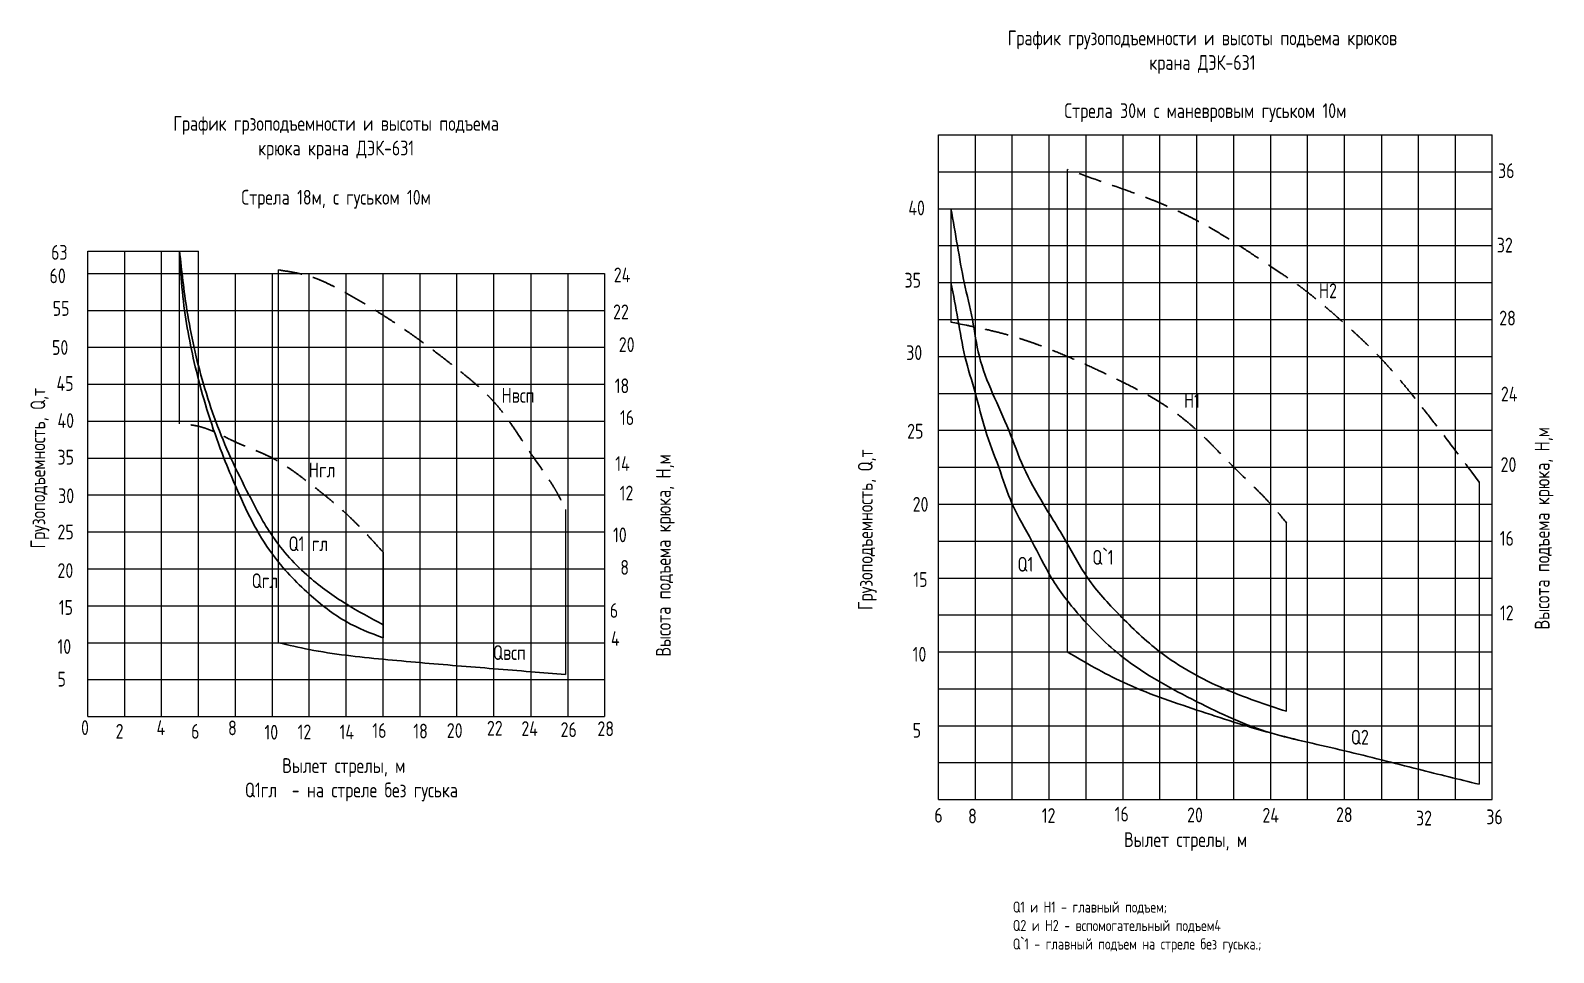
# Model space of a CAD drawing. Header units: millimetres. Extents: x -58030 to 120823, y -37258 to 51217.
# Drawn here: x 30093 to 71344, y -34277 to -9309 of the extents above; entities that cross this region are included whole.
import ezdxf

# ---------------------------------------------------------------- set-up
doc = ezdxf.new("R2010")
doc.units = ezdxf.units.MM
doc.linetypes.add('штриховая2', pattern=[9.525, 6.35, -3.175])
doc.layers.add('кран ДЭК-631', color=7, linetype='Continuous', lineweight=25)
doc.styles.get("Standard").update_dxf_attribs({"font": 'romant.shx', "width": 0.75, "height": 250})

# ---------------------------------------------------------------- blocks, each defined once
blk = doc.blocks.new('A$C21BF5E03')
at = {"layer": 'кран ДЭК-631', "color": 7, "lineweight": 25}
for p, q in [((0, 0), (0, 12600)), ((0, 12600), (3000, 12600)), ((1000, 0), (1000, 12600)), ((2000, 0), (2000, 12600)), ((3000, 0), (3000, 12600)), ((0, 12000), (14000, 12000)), ((4000, 0), (4000, 12000)), ((5000, 0), (5000, 12000)), ((6000, 0), (6000, 12000)), ((7000, 0), (7000, 12000)), ((8000, 0), (8000, 12000)), ((9000, 0), (9000, 12000)), ((10000, 0), (10000, 12000)), ((11000, 0), (11000, 12000)), ((12000, 12000), (12000, 0)), ((13000, 12000), (13000, 0)), ((14000, 12000), (14000, 0)), ((0, 11000), (14000, 11000)), ((0, 10000), (14000, 10000)), ((0, 9000), (14000, 9000)), ((0, 8000), (14000, 8000)), ((0, 7000), (14000, 7000)), ((0, 6000), (14000, 6000)), ((0, 5000), (14000, 5000)), ((0, 4000), (14000, 4000)), ((0, 3000), (14000, 3000)), ((0, 2000), (14000, 2000)), ((0, 1000), (14000, 1000)), ((0, 0), (14000, 0))]:
    blk.add_line(p, q, dxfattribs=at)
at = {"layer": 'кран ДЭК-631', "color": 1, "lineweight": 15}
for p, q in [((2487, 7928), (2487, 12600)), ((5169, 2000), (5169, 12093)), ((12939, 5606), (12936, 1137)), ((8000, 4450), (8000, 2129))]:
    blk.add_line(p, q, dxfattribs=at)
at = {"layer": 'кран ДЭК-631', "color": 1, "lineweight": 30}
for points in [[(8000, 2129), (7000, 2570), (6000, 3316), (5000, 4395), (4000, 6245), (3688, 7000), (3000, 9117), (2623, 11000), (2520, 12000), (2487, 12600)], [(8000, 2486), (7000, 3050), (6000, 3777), (5000, 4888), (4367, 6000), (3876, 7000), (3135, 9000), (2687, 11000), (2487, 12600)], [(5169, 2000), (6000, 1816), (8000, 1552), (10000, 1377), (12000, 1214), (12936, 1137)]]:
    blk.add_spline(points, degree=3, dxfattribs=at)
at = {"layer": 'кран ДЭК-631', "color": 1, "linetype": 'штриховая2', "lineweight": 30, "ltscale": 100}
for points in [[(5169, 12093), (6000, 11926), (7000, 11463), (8000, 10868), (10000, 9420), (11000, 8522), (12000, 7126), (12743, 6000), (12939, 5606)], [(8000, 4450), (7000, 5493), (6000, 6322), (5000, 7000), (4000, 7436), (3000, 7860), (2487, 7928)]]:
    blk.add_spline(points, degree=3, dxfattribs=at)
at = {"layer": 'кран ДЭК-631', "color": 7, "lineweight": 25, "width": 0.75}
for s, p in [('63', (-993, 12370)), ('60', (-1036, 11734)), ('24', (14247, 11759)), ('55', (-949, 10851)), ('22', (14227, 10759)), ('50', (-969, 9794)), ('20', (14383, 9871)), ('45', (-847, 8819)), ('18', (14272, 8756)), ('16', (14415, 7895)), ('40', (-820, 7814)), ('35', (-820, 6823)), ('14', (14287, 6650)), ('12', (14407, 5851)), ('30', (-802, 5778)), ('25', (-820, 4799)), ('10', (14227, 4720)), ('20', (-820, 3754)), ('8', (14423, 3840)), ('15', (-784, 2754)), ('6', (14139, 2673)), ('10', (-820, 1696)), ('4', (14170, 1914)), ('5', (-820, 813)), ('0', (-182, -500)), ('2', (754, -600)), ('4', (1863, -500)), ('6', (2799, -600)), ('8', (3800, -507)), ('10', (4786, -624)), ('12', (5684, -616)), ('14', (6820, -616)), ('16', (7708, -578)), ('18', (8818, -593)), ('20', (9725, -578)), ('22', (10811, -515)), ('24', (11744, -525)), ('26', (12806, -554)), ('28', (13804, -530))]:
    blk.add_text(s, height=400, dxfattribs=at).set_placement(p)
at = {"layer": 'кран ДЭК-631', "color": 1, "lineweight": 30, "width": 0.75}
for s, p in [('Нвсп', (11207, 8498)), ('Нгл', (5986, 6476)), ('Q1 гл', (5438, 4479)), ('Qгл', (4439, 3477)), ('Qвсп', (10975, 1533))]:
    blk.add_text(s, height=400, dxfattribs=at).set_placement(p)
at = {"layer": 'кран ДЭК-631', "color": 7, "lineweight": 25, "char_height": 400, "attachment_point": 5}
for s, insert, width in [('{\\Fromant.shx|c204;График грзоподъемности и высоты подъема крюка крана ДЭК-631\\P\\PСтрела 18м, с гуськом 10м}', (6727, 15008), 10808.14), ('Вылет стрелы, м', (6934, -1381), 6375.58), ('Q{\\Fromant.shx|c204;1гл  - на стреле без гуська}', (7141, -2042), 8914.23)]:
    blk.add_mtext(s, dxfattribs=dict(at, insert=insert, width=width))
at = {"layer": 'кран ДЭК-631', "color": 7, "lineweight": 25, "char_height": 400, "attachment_point": 1, "rotation": 90}
for s, insert, width in [('{\\Fromant.shx|c204;Грузоподъемность, }Q{\\Fromant.shx|c204;,т}', (-1552, 4551), 6195.39), ('{\\Fromant.shx|c204;Высота подъема крюка, Н,м}', (15390, 1623), 9046.76)]:
    blk.add_mtext(s, dxfattribs=dict(at, insert=insert, width=width))
blk = doc.blocks.new('A$C53A50019')
at = {"layer": 'кран ДЭК-631', "color": 7, "lineweight": 25}
for p, q in [((0, 0), (0, 18000)), ((0, 18000), (15000, 18000)), ((1000, 0), (1000, 18000)), ((2000, 0), (2000, 18000)), ((3000, 0), (3000, 18000)), ((4000, 0), (4000, 18000)), ((5000, 0), (5000, 18000)), ((6000, 0), (6000, 18000)), ((7000, 0), (7000, 18000)), ((8000, 0), (8000, 18000)), ((9000, 0), (9000, 18000)), ((10000, 0), (10000, 18000)), ((11000, 0), (11000, 18000)), ((12000, 18000), (12000, 0)), ((13000, 0), (13000, 18000)), ((14000, 18000), (14000, 0)), ((15000, 0), (15000, 18000)), ((0, 17000), (15000, 17000)), ((0, 16000), (15000, 16000)), ((0, 15000), (15000, 15000)), ((0, 14000), (15000, 14000)), ((0, 13000), (15000, 13000)), ((0, 12000), (15000, 12000)), ((0, 11000), (15000, 11000)), ((0, 10000), (15000, 10000)), ((0, 9000), (15000, 9000)), ((0, 8000), (15000, 8000)), ((0, 7000), (15000, 7000)), ((0, 6000), (15000, 6000)), ((0, 5000), (15000, 5000)), ((0, 4000), (15000, 4000)), ((0, 3000), (15000, 3000)), ((0, 2000), (15000, 2000)), ((0, 1000), (15000, 1000)), ((0, 0), (15000, 0))]:
    blk.add_line(p, q, dxfattribs=at)
at = {"layer": 'кран ДЭК-631', "color": 1, "lineweight": 15}
for p, q in [((3487, 17064), (3487, 4000)), ((340, 16000), (340, 12928)), ((14646, 8595), (14646, 414)), ((9427, 2390), (9427, 7496))]:
    blk.add_line(p, q, dxfattribs=at)
at = {"layer": 'кран ДЭК-631', "color": 1, "linetype": 'штриховая2', "lineweight": 30, "ltscale": 100}
for points in [[(14646, 8595), (13000, 10749), (11932, 12000), (10875, 13000), (9649, 14000), (9000, 14438), (8000, 15096), (7000, 15680), (6000, 16153), (5000, 16530), (3487, 17064)], [(340, 12928), (2000, 12548), (3000, 12201), (5000, 11300), (6000, 10759), (7000, 10000), (8000, 9000), (9000, 8000), (9427, 7496)]]:
    blk.add_spline(points, degree=3, dxfattribs=at)
at = {"layer": 'кран ДЭК-631', "color": 1, "lineweight": 30}
for points in [[(340, 16000), (514, 15000), (699, 14000), (921, 13000), (1108, 12000), (1468, 11000), (1906, 10000), (2305, 9000), (2843, 8000), (3451, 7000), (4042, 6000), (4904, 5000), (6000, 4000), (7744, 3000), (9427, 2390)], [(10000, 1553), (9000, 1803), (7000, 2651), (5000, 3850), (3811, 5000), (3063, 6000), (2530, 7000), (2000, 8000), (1633, 9000), (1272, 10000), (1000, 11000), (718, 12000), (529, 13000), (340, 14000)], [(14646, 414), (13000, 820), (11000, 1320), (9000, 1803), (7000, 2425), (5000, 3178), (3487, 4000)]]:
    blk.add_spline(points, degree=3, dxfattribs=at)
at = {"layer": 'кран ДЭК-631', "color": 7, "lineweight": 25, "width": 0.75}
for s, p in [('36', (15157, 16829)), ('40', (-815, 15821)), ('32', (15124, 14814)), ('35', (-919, 13864)), ('28', (15189, 12838)), ('30', (-873, 11902)), ('24', (15234, 10780)), ('25', (-847, 9775)), ('20', (15226, 8871)), ('20', (-698, 7794)), ('16', (15203, 6875)), ('15', (-680, 5758)), ('12', (15210, 4856)), ('10', (-698, 3735)), ('5', (-698, 1677)), ('6', (-111, -624)), ('8', (804, -646)), ('12', (2799, -632)), ('16', (4774, -593)), ('20', (6736, -617)), ('24', (8775, -624)), ('28', (10768, -609)), ('32', (12935, -702)), ('36', (14838, -669))]:
    blk.add_text(s, height=400, dxfattribs=at).set_placement(p)
at = {"layer": 'кран ДЭК-631', "color": 1, "lineweight": 30, "width": 0.75}
for s, p in [('Н2', (10303, 13577)), ('Н1', (6650, 10608)), ('Q`1', (4168, 6359)), ('Q1', (2141, 6172)), ('Q2', (11171, 1489))]:
    blk.add_text(s, height=400, dxfattribs=at).set_placement(p)
at = {"layer": 'кран ДЭК-631', "color": 7, "lineweight": 25}
for s, insert, char_height, width, attachment_point in [('{\\Fromant.shx|c204;График грузоподъемности и высоты подъема крюков крана ДЭК-631}', (7150, 20238), 400, 12751.16, 5), ('Стрела 3{\\Fromant.shx|c204;0}м с маневровым {\\Fromant.shx|c204;гуськом} 1{\\Fromant.shx|c204;0}м', (7229, 18600), 400, 12751.16, 5), ('{\\Fromant.shx|c204;Вылет стрелы, м}', (6693, -1138), 400, 12751.16, 5), ('Q{\\Fromant.shx|c204;1 и Н1 - главный подъем;\\PQ2 и Н2 - вспомогательный подъем4\\P}Q`1{\\Fromant.shx|c204; - главный подъем на стреле без гуська.;}', (2016, -2760), 300, 14187.66, 1)]:
    blk.add_mtext(s, dxfattribs=dict(at, insert=insert, char_height=char_height, width=width, attachment_point=attachment_point))
at = {"layer": 'кран ДЭК-631', "color": 7, "lineweight": 25, "char_height": 400, "attachment_point": 1, "rotation": 90}
for s, insert, width in [('{\\Fromant.shx|c204;Высота подъема крюка, Н,м}', (16151, 4606), 10612.54), ('{\\Fromant.shx|c204;Грузоподъемность, }Q{\\Fromant.shx|c204;,т}', (-2181, 5133), 6851.17)]:
    blk.add_mtext(s, dxfattribs=dict(at, insert=insert, width=width))

msp = doc.modelspace()

# ---------------------------------------------------------------- block references
at = {"layer": 'кран ДЭК-631', "color": 1, "lineweight": 90}
for name, p in [('A$C53A50019', (54684.4, -30135)), ('A$C21BF5E03', (31644.6, -27887.2))]:
    msp.add_blockref(name, p, dxfattribs=at)

doc.saveas('drawing.dxf')
